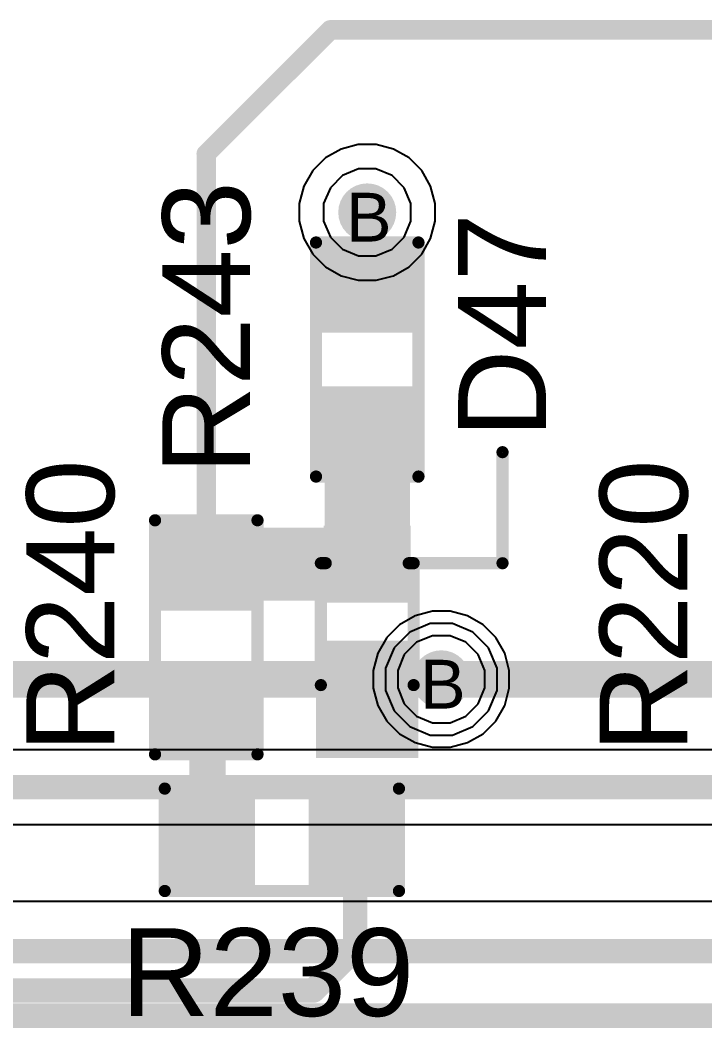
# Model space of a CAD drawing. Header units: inches. Extents: x 0 to 5379, y 0 to 5429.
# Drawn here: x 191.71 to 198.83, y 78.82 to 89.32 of the extents above; entities that cross this region are included whole.
import ezdxf

# ---------------------------------------------------------------- set-up
doc = ezdxf.new("R2010")
doc.units = ezdxf.units.IN
for name, color, linetype in [('Bottom Layer', 5, 'Continuous'), ('Bottom Solder', 6, 'Continuous'), ('Drill Drawing', 1, 'Continuous'), ('GND01', 16, 'Continuous'), ('GND02', 76, 'Continuous'), ('PWR', 156, 'Continuous'), ('SIG 01', 90, 'Continuous'), ('Top Layer', 1, 'Continuous'), ('Top Overlay', 2, 'Continuous'), ('Top Paste', 8, 'Continuous'), ('Top Solder', 216, 'Continuous'), ('Via Holes', 16, 'Continuous')]:
    doc.layers.add(name, color=color, linetype=linetype)
doc.styles.add('Arial', font='', dxfattribs={"height": 0.2})
doc.styles.get('Arial').set_extended_font_data('Arial')

# ---------------------------------------------------------------- blocks, each defined once
blk = doc.blocks.new('R___0603_527')
at = {"layer": 'Top Layer'}
for points in [[(-0.381, 0.4445), (-0.381, -0.4445), (-1.143, -0.4445), (-1.143, 0.4445)], [(1.143, 0.4445), (1.143, -0.4445), (0.381, -0.4445), (0.381, 0.4445)]]:
    blk.add_hatch(color=1, dxfattribs=at).paths.add_polyline_path(points)
at = {"layer": 'Top Paste'}
for points in [[(-0.381, 0.4445), (-0.381, -0.4445), (-1.143, -0.4445), (-1.143, 0.4445)], [(1.143, 0.4445), (1.143, -0.4445), (0.381, -0.4445), (0.381, 0.4445)]]:
    blk.add_hatch(color=8, dxfattribs=at).paths.add_polyline_path(points)
at = {"layer": 'Top Solder'}
for points in [[(-0.2794, 0.5461), (-0.2794, -0.5461), (-1.2446, -0.5461), (-1.2446, 0.5461)], [(1.2446, 0.5461), (1.2446, -0.5461), (0.2794, -0.5461), (0.2794, 0.5461)]]:
    blk.add_hatch(color=216, dxfattribs=at).paths.add_polyline_path(points)
at = {"layer": 'Top Overlay'}
for points in [[(1.2192, 0.5334, 0.127, 0.127, 0), (-1.2192, 0.5334, 0.127, 0.127, 0)], [(-1.2192, -0.5334, 0.127, 0.127, 0), (-1.2192, 0.5334, 0.127, 0.127, 0)], [(1.2192, -0.5334, 0.127, 0.127, 0), (1.2192, 0.5334, 0.127, 0.127, 0)], [(1.2192, -0.5334, 0.127, 0.127, 0), (-1.2192, -0.5334, 0.127, 0.127, 0)]]:
    blk.add_lwpolyline(points, format="xyseb", dxfattribs=at)
for points in [[(-1.25095, 0.5334, 0.0635, 0.0635, 1), (-1.18745, 0.5334, 0.0635, 0.0635, 1)], [(-1.25095, 0.5334, 0.0635, 0.0635, 1), (-1.18745, 0.5334, 0.0635, 0.0635, 1)], [(1.18745, 0.5334, 0.0635, 0.0635, 1), (1.25095, 0.5334, 0.0635, 0.0635, 1)], [(1.18745, 0.5334, 0.0635, 0.0635, 1), (1.25095, 0.5334, 0.0635, 0.0635, 1)], [(-1.25095, -0.5334, 0.0635, 0.0635, 1), (-1.18745, -0.5334, 0.0635, 0.0635, 1)], [(-1.25095, -0.5334, 0.0635, 0.0635, 1), (-1.18745, -0.5334, 0.0635, 0.0635, 1)], [(1.18745, -0.5334, 0.0635, 0.0635, 1), (1.25095, -0.5334, 0.0635, 0.0635, 1)], [(1.18745, -0.5334, 0.0635, 0.0635, 1), (1.25095, -0.5334, 0.0635, 0.0635, 1)]]:
    blk.add_lwpolyline(points, format="xyseb", close=True, dxfattribs=at)
blk = doc.blocks.new('R___0603_530')
at = {"layer": 'Top Layer'}
for points in [[(-0.381, 0.4445), (-0.381, -0.4445), (-1.143, -0.4445), (-1.143, 0.4445)], [(1.143, 0.4445), (1.143, -0.4445), (0.381, -0.4445), (0.381, 0.4445)]]:
    blk.add_hatch(color=1, dxfattribs=at).paths.add_polyline_path(points)
at = {"layer": 'Top Paste'}
for points in [[(-0.381, 0.4445), (-0.381, -0.4445), (-1.143, -0.4445), (-1.143, 0.4445)], [(1.143, 0.4445), (1.143, -0.4445), (0.381, -0.4445), (0.381, 0.4445)]]:
    blk.add_hatch(color=8, dxfattribs=at).paths.add_polyline_path(points)
at = {"layer": 'Top Solder'}
for points in [[(-0.2794, 0.5461), (-0.2794, -0.5461), (-1.2446, -0.5461), (-1.2446, 0.5461)], [(1.2446, 0.5461), (1.2446, -0.5461), (0.2794, -0.5461), (0.2794, 0.5461)]]:
    blk.add_hatch(color=216, dxfattribs=at).paths.add_polyline_path(points)
at = {"layer": 'Top Overlay'}
for points in [[(-1.2192, 0.5334, 0.127, 0.127, 0), (1.2192, 0.5334, 0.127, 0.127, 0)], [(-1.2192, 0.5334, 0.127, 0.127, 0), (-1.2192, -0.5334, 0.127, 0.127, 0)], [(1.2192, 0.5334, 0.127, 0.127, 0), (1.2192, -0.5334, 0.127, 0.127, 0)], [(-1.2192, -0.5334, 0.127, 0.127, 0), (1.2192, -0.5334, 0.127, 0.127, 0)]]:
    blk.add_lwpolyline(points, format="xyseb", dxfattribs=at)
for points in [[(-1.25095, 0.5334, 0.0635, 0.0635, 1), (-1.18745, 0.5334, 0.0635, 0.0635, 1)], [(-1.25095, 0.5334, 0.0635, 0.0635, 1), (-1.18745, 0.5334, 0.0635, 0.0635, 1)], [(1.18745, 0.5334, 0.0635, 0.0635, 1), (1.25095, 0.5334, 0.0635, 0.0635, 1)], [(1.18745, 0.5334, 0.0635, 0.0635, 1), (1.25095, 0.5334, 0.0635, 0.0635, 1)], [(-1.25095, -0.5334, 0.0635, 0.0635, 1), (-1.18745, -0.5334, 0.0635, 0.0635, 1)], [(-1.25095, -0.5334, 0.0635, 0.0635, 1), (-1.18745, -0.5334, 0.0635, 0.0635, 1)], [(1.18745, -0.5334, 0.0635, 0.0635, 1), (1.25095, -0.5334, 0.0635, 0.0635, 1)], [(1.18745, -0.5334, 0.0635, 0.0635, 1), (1.25095, -0.5334, 0.0635, 0.0635, 1)]]:
    blk.add_lwpolyline(points, format="xyseb", close=True, dxfattribs=at)
blk = doc.blocks.new('R___0603_531')
at = {"layer": 'Top Layer'}
for points in [[(-0.381, 0.4445), (-0.381, -0.4445), (-1.143, -0.4445), (-1.143, 0.4445)], [(1.143, 0.4445), (1.143, -0.4445), (0.381, -0.4445), (0.381, 0.4445)]]:
    blk.add_hatch(color=1, dxfattribs=at).paths.add_polyline_path(points)
at = {"layer": 'Top Paste'}
for points in [[(-0.381, 0.4445), (-0.381, -0.4445), (-1.143, -0.4445), (-1.143, 0.4445)], [(1.143, 0.4445), (1.143, -0.4445), (0.381, -0.4445), (0.381, 0.4445)]]:
    blk.add_hatch(color=8, dxfattribs=at).paths.add_polyline_path(points)
at = {"layer": 'Top Solder'}
for points in [[(-0.2794, 0.5461), (-0.2794, -0.5461), (-1.2446, -0.5461), (-1.2446, 0.5461)], [(1.2446, 0.5461), (1.2446, -0.5461), (0.2794, -0.5461), (0.2794, 0.5461)]]:
    blk.add_hatch(color=216, dxfattribs=at).paths.add_polyline_path(points)
at = {"layer": 'Top Overlay'}
for points in [[(1.2192, 0.5334, 0.127, 0.127, 0), (-1.2192, 0.5334, 0.127, 0.127, 0)], [(-1.2192, 0.5334, 0.127, 0.127, 0), (-1.2192, -0.5334, 0.127, 0.127, 0)], [(1.2192, 0.5334, 0.127, 0.127, 0), (1.2192, -0.5334, 0.127, 0.127, 0)], [(1.2192, -0.5334, 0.127, 0.127, 0), (-1.2192, -0.5334, 0.127, 0.127, 0)]]:
    blk.add_lwpolyline(points, format="xyseb", dxfattribs=at)
for points in [[(-1.25095, 0.5334, 0.0635, 0.0635, 1), (-1.18745, 0.5334, 0.0635, 0.0635, 1)], [(-1.25095, 0.5334, 0.0635, 0.0635, 1), (-1.18745, 0.5334, 0.0635, 0.0635, 1)], [(1.18745, 0.5334, 0.0635, 0.0635, 1), (1.25095, 0.5334, 0.0635, 0.0635, 1)], [(1.18745, 0.5334, 0.0635, 0.0635, 1), (1.25095, 0.5334, 0.0635, 0.0635, 1)], [(-1.25095, -0.5334, 0.0635, 0.0635, 1), (-1.18745, -0.5334, 0.0635, 0.0635, 1)], [(-1.25095, -0.5334, 0.0635, 0.0635, 1), (-1.18745, -0.5334, 0.0635, 0.0635, 1)], [(1.18745, -0.5334, 0.0635, 0.0635, 1), (1.25095, -0.5334, 0.0635, 0.0635, 1)], [(1.18745, -0.5334, 0.0635, 0.0635, 1), (1.25095, -0.5334, 0.0635, 0.0635, 1)]]:
    blk.add_lwpolyline(points, format="xyseb", close=True, dxfattribs=at)
blk = doc.blocks.new('SOD_523_889')
at = {"layer": 'Top Layer'}
for points in [[(-0.9, 0.35), (-0.3, 0.35), (-0.3, -0.35), (-0.9, -0.35)], [(0.3, 0.35), (0.9, 0.35), (0.9, -0.35), (0.3, -0.35)]]:
    blk.add_hatch(color=1, dxfattribs=at).paths.add_polyline_path(points)
at = {"layer": 'Top Overlay'}
for points in [[(0.659, 0.355), (1.421, 0.355), (1.421, 0.533), (0.659, 0.533)], [(0.939, -0.381), (1.421, -0.381), (1.421, 0.381), (0.939, 0.381)], [(0.659, -0.534), (1.421, -0.534), (1.421, -0.356), (0.659, -0.356)]]:
    blk.add_hatch(color=2, dxfattribs=at).paths.add_polyline_path(points)
at = {"layer": 'Top Paste'}
for points in [[(-0.9, 0.35), (-0.3, 0.35), (-0.3, -0.35), (-0.9, -0.35)], [(0.3, 0.35), (0.9, 0.35), (0.9, -0.35), (0.3, -0.35)]]:
    blk.add_hatch(color=8, dxfattribs=at).paths.add_polyline_path(points)
at = {"layer": 'Top Solder'}
for points in [[(-1.002, 0.452), (-0.198, 0.452), (-0.198, -0.452), (-1.002, -0.452)], [(0.198, 0.452), (1.002, 0.452), (1.002, -0.452), (0.198, -0.452)]]:
    blk.add_hatch(color=216, dxfattribs=at).paths.add_polyline_path(points)
at = {"layer": 'Top Overlay'}
for points in [[(0.66, 0.483, 0.127, 0.127, 0), (-0.61, 0.483, 0.127, 0.127, 0)], [(-0.61, 0.432, 0.127, 0.127, 0), (-0.61, 0.482, 0.127, 0.127, 0)], [(-0.61, -0.482, 0.127, 0.127, 0), (-0.61, -0.432, 0.127, 0.127, 0)], [(0.66, -0.483, 0.127, 0.127, 0), (-0.61, -0.483, 0.127, 0.127, 0)]]:
    blk.add_lwpolyline(points, format="xyseb", dxfattribs=at)
for points in [[(-0.641, 0.483, 0.0635, 0.0635, 1), (-0.578, 0.483, 0.0635, 0.0635, 1)], [(-0.641, 0.482, 0.0635, 0.0635, 1), (-0.578, 0.482, 0.0635, 0.0635, 1)], [(0.629, 0.483, 0.0635, 0.0635, 1), (0.692, 0.483, 0.0635, 0.0635, 1)], [(-0.641, 0.432, 0.0635, 0.0635, 1), (-0.578, 0.432, 0.0635, 0.0635, 1)], [(-0.641, -0.432, 0.0635, 0.0635, 1), (-0.578, -0.432, 0.0635, 0.0635, 1)], [(-0.641, -0.482, 0.0635, 0.0635, 1), (-0.578, -0.482, 0.0635, 0.0635, 1)], [(-0.641, -0.483, 0.0635, 0.0635, 1), (-0.578, -0.483, 0.0635, 0.0635, 1)], [(0.629, -0.483, 0.0635, 0.0635, 1), (0.692, -0.483, 0.0635, 0.0635, 1)]]:
    blk.add_lwpolyline(points, format="xyseb", close=True, dxfattribs=at)

msp = doc.modelspace()

# ---------------------------------------------------------------- hatches: boundary and pattern name
at = {"layer": 'Bottom Layer'}
h = msp.add_hatch(color=5, dxfattribs=at)
edge = h.paths.add_edge_path()
edge.add_arc((195.319, 87.315), 0.2, 0, 360)
h = msp.add_hatch(color=5, dxfattribs=at)
edge = h.paths.add_edge_path()
edge.add_arc((196.09, 82.451), 0.2, 0, 360)
at = {"layer": 'Bottom Solder'}
h = msp.add_hatch(color=6, dxfattribs=at)
edge = h.paths.add_edge_path()
edge.add_arc((195.319, 87.315), 0.302, 0, 360)
h = msp.add_hatch(color=6, dxfattribs=at)
edge = h.paths.add_edge_path()
edge.add_arc((196.09, 82.451), 0.302, 0, 360)
at = {"layer": 'GND01'}
h = msp.add_hatch(color=16, dxfattribs=at)
edge = h.paths.add_edge_path()
edge.add_arc((195.319, 87.315), 0.2, 0, 360)
h = msp.add_hatch(color=16, dxfattribs=at)
edge = h.paths.add_edge_path()
edge.add_arc((196.09, 82.451), 0.2, 0, 360)
at = {"layer": 'GND02'}
h = msp.add_hatch(color=76, dxfattribs=at)
edge = h.paths.add_edge_path()
edge.add_arc((195.319, 87.315), 0.2, 0, 360)
h = msp.add_hatch(color=76, dxfattribs=at)
edge = h.paths.add_edge_path()
edge.add_arc((196.09, 82.451), 0.2, 0, 360)
at = {"layer": 'PWR'}
h = msp.add_hatch(color=156, dxfattribs=at)
edge = h.paths.add_edge_path()
edge.add_arc((195.319, 87.315), 0.2, 0, 360)
h = msp.add_hatch(color=156, dxfattribs=at)
edge = h.paths.add_edge_path()
edge.add_arc((196.09, 82.451), 0.2, 0, 360)
at = {"layer": 'SIG 01'}
h = msp.add_hatch(color=90, dxfattribs=at)
edge = h.paths.add_edge_path()
edge.add_arc((195.319, 87.315), 0.2, 0, 360)
h = msp.add_hatch(color=90, dxfattribs=at)
edge = h.paths.add_edge_path()
edge.add_arc((196.09, 82.451), 0.2, 0, 360)
at = {"layer": 'Top Layer'}
h = msp.add_hatch(color=1, dxfattribs=at)
edge = h.paths.add_edge_path()
edge.add_arc((195.319, 87.315), 0.2, 0, 360)
for points in [[(194.875, 83.269), (195.764, 83.269), (195.764, 85.401), (194.875, 85.401)], [(193.199, 83.269), (195.764, 83.269), (195.764, 84.031), (193.199, 84.031)]]:
    msp.add_hatch(color=1, dxfattribs=at).paths.add_polyline_path(points)
h = msp.add_hatch(color=1, dxfattribs=at)
edge = h.paths.add_edge_path()
edge.add_arc((196.09, 82.451), 0.2, 0, 360)
at = {"layer": 'Top Solder'}
h = msp.add_hatch(color=216, dxfattribs=at)
edge = h.paths.add_edge_path()
edge.add_arc((195.319, 87.315), 0.302, 0, 360)
h = msp.add_hatch(color=216, dxfattribs=at)
edge = h.paths.add_edge_path()
edge.add_arc((196.09, 82.451), 0.302, 0, 360)
at = {"layer": 'Via Holes'}
h = msp.add_hatch(color=7, dxfattribs=at)
edge = h.paths.add_edge_path()
edge.add_arc((195.319, 87.315), 0.1, 0, 360)
h = msp.add_hatch(color=7, dxfattribs=at)
edge = h.paths.add_edge_path()
edge.add_arc((196.09, 82.451), 0.1, 0, 360)

# ---------------------------------------------------------------- linework, layer by layer
at = {"layer": 'Bottom Layer'}
for p, q in [((195.046, 87.975), (194.885, 87.882)), ((195.226, 88.023), (195.046, 87.975)), ((195.413, 88.023), (195.226, 88.023)), ((195.593, 87.975), (195.413, 88.023)), ((195.754, 87.882), (195.593, 87.975)), ((194.885, 87.882), (194.753, 87.75)), ((195.886, 87.75), (195.754, 87.882)), ((194.753, 87.75), (194.66, 87.589)), ((195.979, 87.589), (195.886, 87.75)), ((194.66, 87.589), (194.611, 87.408)), ((196.027, 87.408), (195.979, 87.589)), ((194.611, 87.408), (194.611, 87.222)), ((196.027, 87.222), (196.027, 87.408)), ((194.611, 87.222), (194.66, 87.042)), ((195.979, 87.042), (196.027, 87.222)), ((194.66, 87.042), (194.753, 86.881)), ((195.886, 86.881), (195.979, 87.042)), ((194.753, 86.881), (194.885, 86.749)), ((195.754, 86.749), (195.886, 86.881)), ((194.885, 86.749), (195.046, 86.655)), ((195.593, 86.655), (195.754, 86.749)), ((195.046, 86.655), (195.226, 86.607)), ((195.226, 86.607), (195.413, 86.607)), ((195.413, 86.607), (195.593, 86.655)), ((195.997, 83.159), (195.817, 83.111)), ((196.184, 83.159), (195.997, 83.159)), ((196.364, 83.111), (196.184, 83.159)), ((195.817, 83.111), (195.656, 83.017)), ((196.525, 83.017), (196.364, 83.111)), ((195.656, 83.017), (195.524, 82.886)), ((196.657, 82.886), (196.525, 83.017)), ((195.524, 82.886), (195.431, 82.724)), ((196.75, 82.724), (196.657, 82.886)), ((195.431, 82.724), (195.382, 82.544)), ((196.798, 82.544), (196.75, 82.724)), ((195.382, 82.544), (195.382, 82.358)), ((196.798, 82.358), (196.798, 82.544)), ((195.382, 82.358), (195.431, 82.178)), ((196.75, 82.178), (196.798, 82.358)), ((195.431, 82.178), (195.524, 82.016)), ((196.657, 82.016), (196.75, 82.178)), ((195.524, 82.016), (195.656, 81.884)), ((196.525, 81.884), (196.657, 82.016)), ((195.656, 81.884), (195.817, 81.791)), ((196.364, 81.791), (196.525, 81.884)), ((195.817, 81.791), (195.997, 81.743)), ((196.184, 81.743), (196.364, 81.791)), ((195.997, 81.743), (196.184, 81.743))]:
    msp.add_line(p, q, dxfattribs=at)
at = {"layer": 'GND01'}
for p, q in [((195.833, 82.836), (195.705, 82.708)), ((196, 82.905), (195.833, 82.836)), ((196.181, 82.905), (196, 82.905)), ((196.347, 82.836), (196.181, 82.905)), ((196.475, 82.708), (196.347, 82.836)), ((195.705, 82.708), (195.636, 82.541)), ((196.544, 82.541), (196.475, 82.708)), ((195.636, 82.541), (195.636, 82.361)), ((196.544, 82.361), (196.544, 82.541)), ((195.636, 82.361), (195.705, 82.194)), ((196.475, 82.194), (196.544, 82.361)), ((195.705, 82.194), (195.833, 82.066)), ((196.347, 82.066), (196.475, 82.194)), ((195.833, 82.066), (196, 81.997)), ((196, 81.997), (196.181, 81.997)), ((196.181, 81.997), (196.347, 82.066))]:
    msp.add_line(p, q, dxfattribs=at)
at = {"layer": 'GND02'}
for p, q in [((195.833, 82.836), (195.705, 82.708)), ((196, 82.905), (195.833, 82.836)), ((196.181, 82.905), (196, 82.905)), ((196.347, 82.836), (196.181, 82.905)), ((196.475, 82.708), (196.347, 82.836)), ((195.705, 82.708), (195.636, 82.541)), ((196.544, 82.541), (196.475, 82.708)), ((195.636, 82.541), (195.636, 82.361)), ((196.544, 82.361), (196.544, 82.541)), ((195.636, 82.361), (195.705, 82.194)), ((196.475, 82.194), (196.544, 82.361)), ((195.705, 82.194), (195.833, 82.066)), ((196.347, 82.066), (196.475, 82.194)), ((195.833, 82.066), (196, 81.997)), ((196, 81.997), (196.181, 81.997)), ((196.181, 81.997), (196.347, 82.066))]:
    msp.add_line(p, q, dxfattribs=at)
at = {"layer": 'PWR'}
for p, q in [((195.229, 87.769), (195.062, 87.7)), ((195.41, 87.769), (195.229, 87.769)), ((195.577, 87.7), (195.41, 87.769)), ((195.062, 87.7), (194.935, 87.572)), ((195.704, 87.572), (195.577, 87.7)), ((194.935, 87.572), (194.865, 87.406)), ((195.773, 87.406), (195.704, 87.572)), ((194.865, 87.406), (194.865, 87.225)), ((195.773, 87.225), (195.773, 87.406)), ((194.865, 87.225), (194.935, 87.058)), ((195.704, 87.058), (195.773, 87.225)), ((194.935, 87.058), (195.062, 86.93)), ((195.577, 86.93), (195.704, 87.058)), ((195.062, 86.93), (195.229, 86.861)), ((195.41, 86.861), (195.577, 86.93)), ((195.229, 86.861), (195.41, 86.861)), ((205.445, 81.715), (188.574, 81.715)), ((188.574, 80.938), (205.549, 80.938))]:
    msp.add_line(p, q, dxfattribs=at)
for points in [[(189.969, 82.45, 0.381, 0.381, 0), (208.028, 82.45, 0.381, 0.381, 0)], [(188.075, 81.327, 0.254, 0.254, 0), (205.728, 81.327, 0.254, 0.254, 0)]]:
    msp.add_lwpolyline(points, format="xyseb", dxfattribs=at)
at = {"layer": 'SIG 01'}
for p, q in [((195.761, 82.943), (195.598, 82.78)), ((195.975, 83.032), (195.761, 82.943)), ((196.206, 83.032), (195.975, 83.032)), ((196.419, 82.943), (196.206, 83.032)), ((196.583, 82.78), (196.419, 82.943)), ((195.598, 82.78), (195.509, 82.566)), ((196.671, 82.566), (196.583, 82.78)), ((195.509, 82.566), (195.509, 82.335)), ((196.671, 82.335), (196.671, 82.566)), ((195.509, 82.335), (195.598, 82.122)), ((196.583, 82.122), (196.671, 82.335)), ((195.598, 82.122), (195.761, 81.958)), ((196.419, 81.958), (196.583, 82.122)), ((195.761, 81.958), (195.975, 81.87)), ((196.206, 81.87), (196.419, 81.958)), ((195.975, 81.87), (196.206, 81.87)), ((225.997, 80.137), (189.136, 80.137))]:
    msp.add_line(p, q, dxfattribs=at)
for points in [[(189.136, 79.619, 0.254, 0.254, 0), (225.997, 79.619, 0.254, 0.254, 0)], [(190.61, 78.947, 0.254, 0.254, 0), (224.631, 78.947, 0.254, 0.254, 0)]]:
    msp.add_lwpolyline(points, format="xyseb", dxfattribs=at)
at = {"layer": 'Top Layer'}
for points in [[(193.643, 87.924, 0.203, 0.203, 0), (194.935, 89.216, 0.203, 0.203, 0)], [(194.935, 89.216, 0.203, 0.203, 0), (208.032, 89.216, 0.203, 0.203, 0)], [(193.643, 83.65, 0.203, 0.203, 0), (193.643, 87.924, 0.203, 0.203, 0)], [(195.319, 86.544, 0.203, 0.203, 0), (195.319, 87.315, 0.203, 0.203, 0)], [(195.319, 82.451, 0.203, 0.203, 0), (196.09, 82.451, 0.203, 0.203, 0)], [(193.643, 82.126, 0.381, 0.381, 0), (193.656, 82.113, 0.381, 0.381, 0)], [(193.656, 80.791, 0.381, 0.381, 0), (193.656, 82.113, 0.381, 0.381, 0)], [(193.656, 80.791, 0.381, 0.381, 0), (193.668, 80.779, 0.381, 0.381, 0)], [(195.192, 79.643, 0.254, 0.254, 0), (195.192, 80.779, 0.254, 0.254, 0)], [(194.758, 79.209, 0.254, 0.254, 0), (195.192, 79.643, 0.254, 0.254, 0)], [(174.679, 79.209, 0.254, 0.254, 0), (194.758, 79.209, 0.254, 0.254, 0)]]:
    msp.add_lwpolyline(points, format="xyseb", dxfattribs=at)
for points in [[(194.884, 89.216, 0.102, 0.102, 1), (194.986, 89.216, 0.102, 0.102, 1)], [(194.884, 89.216, 0.102, 0.102, 1), (194.986, 89.216, 0.102, 0.102, 1)], [(193.592, 87.924, 0.102, 0.102, 1), (193.694, 87.924, 0.102, 0.102, 1)], [(193.592, 87.924, 0.102, 0.102, 1), (193.694, 87.924, 0.102, 0.102, 1)], [(195.269, 87.315, 0.102, 0.102, 1), (195.37, 87.315, 0.102, 0.102, 1)], [(195.269, 86.544, 0.102, 0.102, 1), (195.37, 86.544, 0.102, 0.102, 1)], [(193.592, 83.65, 0.102, 0.102, 1), (193.694, 83.65, 0.102, 0.102, 1)], [(195.269, 82.451, 0.102, 0.102, 1), (195.37, 82.451, 0.102, 0.102, 1)], [(196.04, 82.451, 0.102, 0.102, 1), (196.141, 82.451, 0.102, 0.102, 1)], [(193.548, 82.126, 0.191, 0.191, 1), (193.738, 82.126, 0.191, 0.191, 1)], [(193.561, 82.113, 0.191, 0.191, 1), (193.751, 82.113, 0.191, 0.191, 1)], [(193.561, 82.113, 0.191, 0.191, 1), (193.751, 82.113, 0.191, 0.191, 1)], [(193.561, 80.791, 0.191, 0.191, 1), (193.751, 80.791, 0.191, 0.191, 1)], [(193.561, 80.791, 0.191, 0.191, 1), (193.751, 80.791, 0.191, 0.191, 1)], [(193.573, 80.779, 0.191, 0.191, 1), (193.764, 80.779, 0.191, 0.191, 1)], [(195.129, 80.779, 0.127, 0.127, 1), (195.256, 80.779, 0.127, 0.127, 1)], [(195.129, 79.643, 0.127, 0.127, 1), (195.256, 79.643, 0.127, 0.127, 1)], [(195.129, 79.643, 0.127, 0.127, 1), (195.256, 79.643, 0.127, 0.127, 1)], [(194.695, 79.209, 0.127, 0.127, 1), (194.822, 79.209, 0.127, 0.127, 1)], [(194.695, 79.209, 0.127, 0.127, 1), (194.822, 79.209, 0.127, 0.127, 1)]]:
    msp.add_lwpolyline(points, format="xyseb", close=True, dxfattribs=at)
at = {"layer": 'Top Overlay'}
for points in [[(196.728, 83.66, 0.127, 0.127, 0), (196.728, 84.817, 0.127, 0.127, 0)], [(195.802, 83.66, 0.127, 0.127, 0), (196.728, 83.66, 0.127, 0.127, 0)]]:
    msp.add_lwpolyline(points, format="xyseb", dxfattribs=at)
for points in [[(196.696, 84.817, 0.0635, 0.0635, 1), (196.759, 84.817, 0.0635, 0.0635, 1)], [(195.77, 83.66, 0.0635, 0.0635, 1), (195.834, 83.66, 0.0635, 0.0635, 1)], [(196.696, 83.66, 0.0635, 0.0635, 1), (196.759, 83.66, 0.0635, 0.0635, 1)], [(196.696, 83.66, 0.0635, 0.0635, 1), (196.759, 83.66, 0.0635, 0.0635, 1)]]:
    msp.add_lwpolyline(points, format="xyseb", close=True, dxfattribs=at)

# ---------------------------------------------------------------- block references
for name, p, rotation in [('R___0603_527', (195.319, 85.782), 270), ('R___0603_530', (193.643, 82.888), 90), ('SOD_523_889', (195.319, 83.051), 270), ('R___0603_531', (194.43, 80.779), 180)]:
    msp.add_blockref(name, p, dxfattribs=dict(rotation=rotation))

# ---------------------------------------------------------------- texts
at = {"layer": 'Drill Drawing', "style": 'Arial'}
for p in [(195.099, 87.011), (195.87, 82.146)]:
    msp.add_text('B', height=0.508, dxfattribs=at).set_placement(p)
at = {"layer": 'Top Overlay', "style": 'Arial'}
for s, p in [('R243', (194.1, 84.586)), ('D47', (197.18, 84.963)), ('R240', (192.684, 81.687)), ('R220', (198.653, 81.687))]:
    msp.add_text(s, height=0.9144, rotation=90, dxfattribs=at).set_placement(p)
msp.add_text('R239', height=0.9144, dxfattribs=at).set_placement((192.755, 78.943))

doc.saveas('drawing.dxf')
